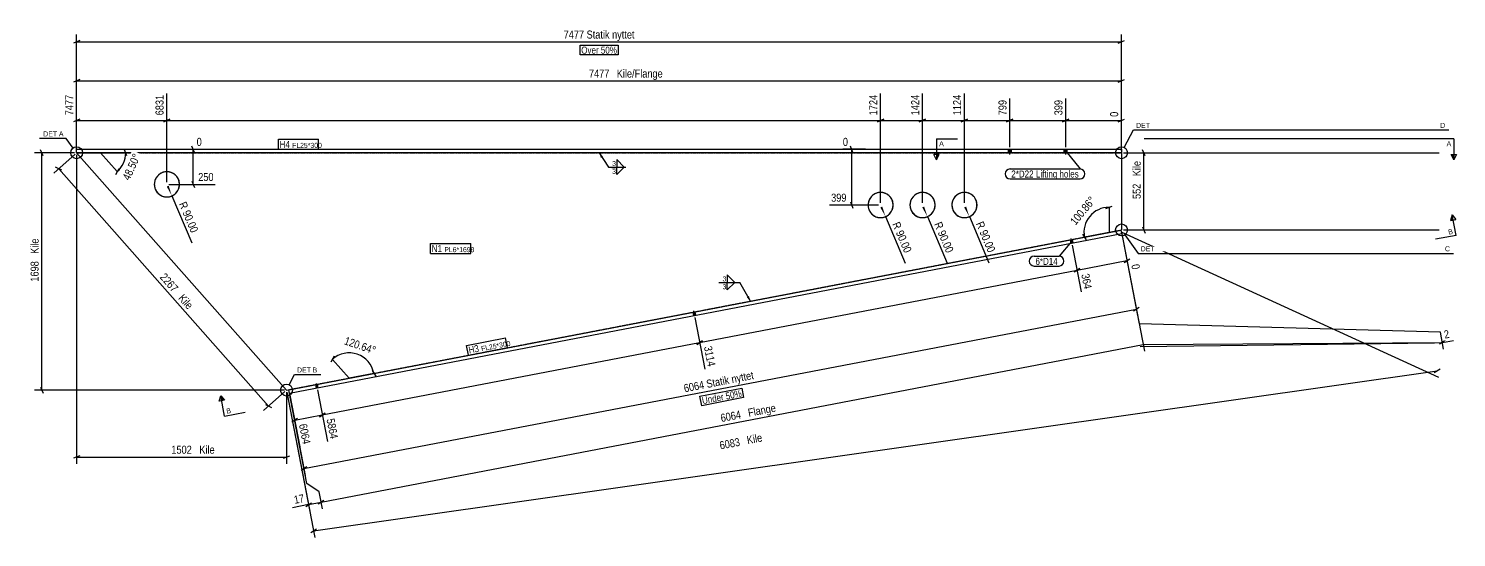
# Model space of a CAD drawing. Header units: millimetres. Extents: x 8 to 64224, y 8 to 3701.
# Drawn here: x 54006 to 64224, y 60 to 3701 of the extents above; entities that cross this region are included whole.
import ezdxf

# ---------------------------------------------------------------- set-up
doc = ezdxf.new("R2010")
doc.units = ezdxf.units.MM
doc.linetypes.add('DXK_LINE_DOT2', pattern=[3.9198, 1.9599, -1.9599])
for name, color, linetype in [('MÅLSÆTNING', 7, 'Continuous'), ('STÅL', 7, 'Continuous'), ('TEKST', 7, 'Continuous')]:
    doc.layers.add(name, color=color, linetype=linetype)
doc.styles.add('Arial', font='ARIAL.TTF', dxfattribs={"height": 0.2})
doc.styles.add('Arial Narrow', font='ARIALN.TTF', dxfattribs={"height": 0.2})

msp = doc.modelspace()

# ---------------------------------------------------------------- hatches: boundary and pattern name
at = {"layer": 'MÅLSÆTNING', "linetype": 'Continuous'}
for points in [[(55009, 2576), (55031, 2504), (54995, 2570)], [(60115, 2427), (60138, 2355), (60101, 2421)], [(60415, 2427), (60438, 2355), (60401, 2421)], [(60715, 2427), (60738, 2355), (60701, 2421)]]:
    msp.add_hatch(color=7, dxfattribs=at).paths.add_polyline_path(points)
at = {"layer": 'STÅL', "linetype": 'Continuous'}
for points in [[(61039, 2837), (61017, 2837), (61017, 2812), (61039, 2812)], [(61439, 2837), (61417, 2837), (61417, 2812), (61439, 2812)], [(61465, 2165), (61479, 2167), (61474, 2192), (61460, 2189)], [(61465, 2165), (61479, 2167), (61474, 2192), (61460, 2189)], [(58764, 1647), (58778, 1649), (58773, 1674), (58759, 1671)], [(58764, 1647), (58778, 1649), (58773, 1674), (58759, 1671)], [(56063, 1129), (56077, 1131), (56072, 1156), (56059, 1153)], [(56063, 1129), (56077, 1131), (56072, 1156), (56059, 1153)]]:
    msp.add_hatch(color=96, dxfattribs=at).paths.add_polyline_path(points)
at = {"layer": 'TEKST', "linetype": 'Continuous'}
for color, points in [(3, [(58102, 2775), (58089, 2812), (58117, 2785)]), (30, [(60504, 2799), (60522, 2799), (60504, 2762)]), (30, [(64186, 2799), (64205, 2799), (64205, 2762)]), (30, [(64200, 2331), (64182, 2328), (64193, 2368)]), (3, [(59161, 1788), (59171, 1750), (59145, 1778)])]:
    msp.add_hatch(color=color, dxfattribs=at).paths.add_polyline_path(points)

# ---------------------------------------------------------------- linework, layer by layer
at = {"layer": 'MÅLSÆTNING', "color": 7, "linetype": 'Continuous'}
for p, q in [((54373, 3614), (54328, 3596)), ((54350, 3605), (61827, 3605)), ((61804, 3596), (61849, 3614)), ((54350, 2827), (54350, 3380)), ((61827, 2827), (61827, 3380)), ((54373, 3336), (54328, 3318)), ((54350, 3327), (61827, 3327)), ((61804, 3318), (61849, 3336)), ((54350, 2827), (54350, 3237)), ((54996, 2601), (54996, 3237)), ((54996, 2601), (54996, 3237)), ((60103, 2453), (60103, 3237)), ((60103, 2453), (60103, 3237)), ((60403, 2453), (60403, 3237)), ((60403, 2453), (60403, 3237)), ((60703, 2453), (60703, 3237)), ((60703, 2453), (60703, 3237)), ((61028, 2852), (61028, 3200)), ((61428, 2852), (61428, 3200)), ((61428, 2852), (61428, 3200)), ((61827, 2827), (61827, 3105)), ((54373, 3052), (54328, 3034)), ((54350, 3043), (54996, 3043)), ((55018, 3052), (54973, 3034)), ((54973, 3034), (55018, 3052)), ((54996, 3043), (60103, 3043)), ((60125, 3052), (60080, 3034)), ((60080, 3034), (60125, 3052)), ((60103, 3043), (60403, 3043)), ((60425, 3052), (60380, 3034)), ((60380, 3034), (60425, 3052)), ((60403, 3043), (60703, 3043)), ((60725, 3052), (60680, 3034)), ((60680, 3034), (60725, 3052)), ((60703, 3043), (61028, 3043)), ((61005, 3034), (61050, 3052)), ((61450, 3052), (61405, 3034)), ((61405, 3034), (61450, 3052)), ((61428, 3043), (61827, 3043)), ((61804, 3034), (61849, 3052)), ((54335, 2812), (54048, 2812)), ((54110, 2789), (54092, 2834)), ((54101, 1114), (54101, 2812)), ((54339, 2802), (54186, 2666)), ((54350, 2797), (54350, 587)), ((54365, 2812), (54701, 2812)), ((54701, 2812), (54521, 2812)), ((54640, 2677), (54521, 2812)), ((54710, 2789), (54692, 2834)), ((55092, 2837), (55246, 2837)), ((55193, 2814), (55175, 2859)), ((55184, 2586), (55184, 2837)), ((59995, 2837), (59833, 2837)), ((59905, 2814), (59887, 2859)), ((59896, 2438), (59896, 2837)), ((61842, 2812), (64100, 2812)), ((61996, 2789), (61978, 2834)), ((61987, 2260), (61987, 2812)), ((54243, 2687), (54200, 2708)), ((54651, 2698), (54629, 2655)), ((55011, 2586), (55341, 2586)), ((55175, 2609), (55193, 2564)), ((55031, 2504), (55174, 2167)), ((59887, 2460), (59905, 2415)), ((60088, 2438), (59738, 2438)), ((60138, 2355), (60279, 2023)), ((60438, 2355), (60579, 2023)), ((60738, 2355), (60878, 2025)), ((61715, 2413), (61760, 2431)), ((61738, 2422), (61738, 2242)), ((61812, 2257), (61561, 2209)), ((61842, 2260), (64100, 2260)), ((61978, 2282), (61996, 2237)), ((61474, 2151), (61538, 1818)), ((61474, 2151), (61538, 1818)), ((61548, 2229), (61574, 2188)), ((61561, 2209), (61738, 2242)), ((61827, 2244), (61882, 1958)), ((61846, 2027), (61887, 2054)), ((58808, 1454), (61509, 1972)), ((61529, 1985), (61488, 1959)), ((61488, 1959), (61529, 1985)), ((61509, 1972), (61866, 2041)), ((61912, 1681), (61953, 1707)), ((58774, 1633), (58845, 1264)), ((58774, 1633), (58845, 1264)), ((64109, 1528), (61956, 1588)), ((58828, 1467), (58788, 1441)), ((58788, 1441), (58828, 1467)), ((61961, 1427), (64067, 1453)), ((61961, 1427), (64067, 1453)), ((61982, 1440), (64123, 1455)), ((64144, 1468), (64103, 1442)), ((64132, 1407), (64109, 1528)), ((56192, 1356), (56170, 1313)), ((56181, 1334), (56300, 1200)), ((55867, 1117), (56477, 1234)), ((56477, 1234), (56300, 1200)), ((56464, 1254), (56490, 1213)), ((64065, 1240), (64106, 1266)), ((54092, 1136), (54110, 1091)), ((55837, 1114), (54048, 1114)), ((55841, 1104), (55688, 968)), ((55852, 1099), (55852, 587)), ((55876, 1078), (55947, 708)), ((56073, 1115), (56144, 746)), ((55702, 1011), (55745, 989)), ((55911, 898), (56107, 936)), ((56087, 923), (56128, 949)), ((55931, 911), (55890, 885)), ((54373, 644), (54328, 626)), ((54350, 635), (55852, 635)), ((55830, 626), (55875, 644)), ((55998, 565), (55957, 539)), ((56086, 386), (55998, 445)), ((56086, 386), (55998, 445)), ((55989, 282), (56030, 308)), ((56010, 295), (56100, 312)), ((56120, 325), (56079, 299)), ((56120, 325), (56079, 299)), ((56109, 265), (56086, 386)), ((56109, 265), (56086, 386)), ((56066, 120), (56025, 94))]:
    msp.add_line(p, q, dxfattribs=at)
for centre, radius, start, end in [((54521, 2812), 180, 311.5, 0), ((54996, 2586), 90, 203, 23), ((60103, 2438), 90, 203, 23), ((61738, 2242), 180, 90, 190.8568), ((56300, 1200), 180, 10.8568, 131.5)]:
    msp.add_arc(centre, radius, start, end, dxfattribs=at)
at = {"layer": 'STÅL', "color": 2, "linetype": 'Continuous'}
for p, q in [((54350, 2837), (61827, 2837)), ((54350, 2812), (54350, 2837)), ((61827, 2812), (54350, 2812)), ((54350, 2812), (55852, 1114)), ((61827, 2837), (61827, 2812)), ((61827, 2812), (61827, 2260)), ((55869, 1117), (61824, 2259)), ((61824, 2259), (61827, 2260)), ((61829, 2235), (61824, 2259)), ((55874, 1092), (61829, 2235)), ((55852, 1114), (55869, 1117)), ((55874, 1092), (55869, 1117))]:
    msp.add_line(p, q, dxfattribs=at)
at = {"layer": 'STÅL', "color": 7, "linetype": 'DXK_LINE_DOT2'}
for p, q in [((54350, 2812), (61827, 2812)), ((55869, 1117), (61824, 2259))]:
    msp.add_line(p, q, dxfattribs=at)
at = {"layer": 'STÅL', "color": 96, "linetype": 'Continuous'}
for p, q in [((61017, 2812), (61017, 2837)), ((61028, 2799), (61028, 2837)), ((61039, 2812), (61039, 2837)), ((61417, 2812), (61417, 2837)), ((61428, 2799), (61428, 2837)), ((61439, 2812), (61439, 2837)), ((61460, 2189), (61465, 2165)), ((61460, 2189), (61465, 2165)), ((61465, 2198), (61472, 2166)), ((61465, 2198), (61472, 2166)), ((61474, 2192), (61479, 2167)), ((61474, 2192), (61479, 2167)), ((58759, 1671), (58764, 1647)), ((58759, 1671), (58764, 1647)), ((58765, 1680), (58771, 1648)), ((58765, 1680), (58771, 1648)), ((58773, 1674), (58778, 1649)), ((58773, 1674), (58778, 1649)), ((56059, 1153), (56063, 1129)), ((56059, 1153), (56063, 1129)), ((56064, 1162), (56070, 1130)), ((56064, 1162), (56070, 1130)), ((56072, 1156), (56077, 1131)), ((56072, 1156), (56077, 1131))]:
    msp.add_line(p, q, dxfattribs=at)
at = {"layer": 'STÅL', "color": 2, "linetype": 'Continuous'}
for centre, start, end in [((54996, 2586), 353, 173), ((54996, 2586), 173, 353), ((60103, 2438), 353, 173), ((60403, 2438), 353, 173), ((60703, 2438), 353, 173), ((60103, 2438), 173, 353), ((60403, 2438), 173, 353), ((60703, 2438), 173, 353)]:
    msp.add_arc(centre, 90, start, end, dxfattribs=at)
at = {"layer": 'STÅL', "color": 7, "linetype": 'DXK_LINE_DOT2'}
for centre, start, end in [((54996, 2586), 23, 203), ((54996, 2586), 203, 23), ((60103, 2438), 23, 203), ((60103, 2438), 203, 23), ((60403, 2438), 23, 203), ((60403, 2438), 203, 23), ((60703, 2438), 23, 203), ((60703, 2438), 203, 23)]:
    msp.add_arc(centre, 90, start, end, dxfattribs=at)
at = {"layer": 'TEKST', "color": 3, "linetype": 'Continuous'}
for p, q in [((61912, 2975), (64170, 2975)), ((54275, 2914), (54085, 2914)), ((61945, 2092), (64203, 2092)), ((59171, 1750), (59096, 1884)), ((55908, 1225), (56097, 1225))]:
    msp.add_line(p, q, dxfattribs=at)
at = {"layer": 'TEKST', "color": 30, "linetype": 'Continuous'}
for p, q in [((60504, 2762), (60485, 2799)), ((60522, 2799), (60485, 2799)), ((60504, 2762), (60522, 2799)), ((64186, 2799), (64224, 2799)), ((64205, 2762), (64186, 2799)), ((64224, 2799), (64205, 2762)), ((64193, 2368), (64182, 2328)), ((64193, 2368), (64219, 2335)), ((64182, 2328), (64219, 2335)), ((55381, 1074), (55407, 1041))]:
    msp.add_line(p, q, dxfattribs=at)
at = {"layer": 'TEKST', "color": 3, "linetype": 'Continuous'}
for centre in [(54350, 2812), (61827, 2260), (55852, 1114)]:
    msp.add_circle(centre, 42.4, dxfattribs=at)

# ---------------------------------------------------------------- wipeouts: each hides what was drawn before it
at = {"color": 0, "linetype": 'Continuous'}
for points in [[(64186, 2859), (64186, 2897), (64153, 2897), (64153, 2859)], [(64200, 2232), (64193, 2269), (64161, 2263), (64168, 2226)]]:
    msp.add_wipeout(points, dxfattribs=at).dxf.layer = 'TEKST'
at = {"color": 0}
for points in [[(58208, 2714), (58208, 2758), (58179, 2758), (58179, 2714)], [(61198, 2635), (61198, 2687), (61038, 2687), (61038, 2635)]]:
    msp.add_wipeout(points, dxfattribs=at).dxf.layer = 'TEKST'

# ---------------------------------------------------------------- next in the draw order: linework, layer by layer
at = {"layer": 'TEKST', "color": 7, "linetype": 'Continuous'}
for p, q in [((64205, 2912), (61989, 2912)), ((64205, 2912), (64205, 2762)), ((64222, 2221), (64193, 2368))]:
    msp.add_line(p, q, dxfattribs=at)
at = {"layer": 'TEKST', "color": 3, "linetype": 'Continuous'}
for p, q in [((58269, 2710), (58216, 2763)), ((58216, 2763), (58216, 2710)), ((58216, 2710), (58269, 2710))]:
    msp.add_line(p, q, dxfattribs=at)

# ---------------------------------------------------------------- next in the draw order: texts
at = {"layer": 'TEKST', "color": 3, "linetype": 'Continuous', "style": 'Arial'}
msp.add_text('A', height=35.8, dxfattribs=at).set_placement((64153, 2859))
msp.add_text('B', height=35.8, rotation=10.8576, dxfattribs=at).set_placement((64168, 2226))

# ---------------------------------------------------------------- next in the draw order: wipeouts: each hides what was drawn before it
at = {"color": 0}
for points, layer in [([(58355, 3617), (58355, 3701), (57823, 3701), (57823, 3617)], 'MÅLSÆTNING'), ([(58174, 3338), (58174, 3422), (58004, 3422), (58004, 3338)], 'MÅLSÆTNING'), ([(54824, 2796), (54748, 2830), (54657, 2629), (54734, 2595)], 'MÅLSÆTNING'), ([(61976, 2602), (61892, 2602), (61892, 2469), (61976, 2469)], 'MÅLSÆTNING'), ([(55164, 2219), (55241, 2252), (55142, 2486), (55065, 2453)], 'MÅLSÆTNING'), ([(61663, 2471), (61598, 2525), (61434, 2327), (61499, 2273)], 'MÅLSÆTNING'), ([(60269, 2075), (60346, 2108), (60247, 2342), (60169, 2309)], 'MÅLSÆTNING'), ([(54090, 2048), (54006, 2048), (54006, 1878), (54090, 1878)], 'MÅLSÆTNING'), ([(55187, 647), (55187, 731), (55016, 731), (55016, 647)], 'MÅLSÆTNING'), ([(55877, 2847), (55877, 2900), (55803, 2900), (55803, 2847)], 'TEKST'), ([(61198, 2635), (61198, 2687), (61038, 2687), (61038, 2635)], 'TEKST'), ([(56965, 2101), (56965, 2154), (56891, 2154), (56891, 2101)], 'TEKST'), ([(61371, 2010), (61371, 2063), (61211, 2063), (61211, 2010)], 'TEKST'), ([(58998, 1889), (58998, 1932), (58969, 1932), (58969, 1889)], 'TEKST')]:
    msp.add_wipeout(points, dxfattribs=at).dxf.layer = layer
at = {"color": 0, "linetype": 'Continuous'}
for points, layer in [([(54338, 3238), (54254, 3238), (54254, 3068), (54338, 3068)], 'MÅLSÆTNING'), ([(54984, 3238), (54900, 3238), (54900, 3068), (54984, 3068)], 'MÅLSÆTNING'), ([(60091, 3238), (60007, 3238), (60007, 3068), (60091, 3068)], 'MÅLSÆTNING'), ([(60391, 3238), (60307, 3238), (60307, 3068), (60391, 3068)], 'MÅLSÆTNING'), ([(60691, 3238), (60607, 3238), (60607, 3068), (60691, 3068)], 'MÅLSÆTNING'), ([(61016, 3202), (60932, 3202), (60932, 3068), (61016, 3068)], 'MÅLSÆTNING'), ([(61815, 3117), (61731, 3117), (61731, 3057), (61815, 3057)], 'MÅLSÆTNING'), ([(55258, 2849), (55258, 2933), (55197, 2933), (55197, 2849)], 'MÅLSÆTNING'), ([(59882, 2849), (59882, 2933), (59821, 2933), (59821, 2849)], 'MÅLSÆTNING'), ([(59871, 2450), (59871, 2534), (59737, 2534), (59737, 2450)], 'MÅLSÆTNING'), ([(61550, 1819), (61633, 1835), (61608, 1966), (61525, 1950)], 'MÅLSÆTNING'), ([(61894, 1959), (61977, 1975), (61965, 2035), (61883, 2019)], 'MÅLSÆTNING'), ([(56156, 747), (56238, 763), (56206, 930), (56124, 914)], 'MÅLSÆTNING'), ([(55959, 709), (56042, 725), (56010, 892), (55927, 877)], 'MÅLSÆTNING'), ([(54211, 2929), (54211, 2967), (54111, 2967), (54111, 2929)], 'TEKST'), ([(64096, 2990), (64096, 3027), (61931, 3027), (61931, 2990)], 'TEKST'), ([(60556, 2859), (60556, 2897), (60522, 2897), (60522, 2859)], 'TEKST')]:
    msp.add_wipeout(points, dxfattribs=at).dxf.layer = layer

# ---------------------------------------------------------------- next in the draw order: linework, layer by layer
at = {"layer": 'MÅLSÆTNING', "color": 7, "linetype": 'Continuous'}
for p, q in [((54350, 2852), (54350, 3659)), ((61827, 2852), (61827, 3659)), ((61028, 2852), (61028, 3200)), ((61050, 3052), (61005, 3034)), ((61028, 3043), (61428, 3043)), ((54222, 2698), (55724, 1000)), ((61827, 2244), (61991, 1393)), ((61827, 2244), (61991, 1393)), ((61830, 2245), (64094, 1206)), ((61956, 1588), (61830, 2245)), ((61832, 2220), (61942, 1647)), ((56100, 312), (61982, 1440)), ((56107, 936), (58808, 1454)), ((55855, 1099), (56055, 60)), ((55855, 1099), (56019, 248)), ((55998, 445), (55872, 1102)), ((55998, 445), (55872, 1102)), ((55876, 1078), (55986, 504)), ((56073, 1115), (56144, 746)), ((56128, 949), (56087, 923))]:
    msp.add_line(p, q, dxfattribs=at)
msp.add_arc((60403, 2438), 90, 203, 23, dxfattribs=at)
at = {"layer": 'TEKST', "color": 3, "linetype": 'Continuous'}
for p, q in [((61846, 2849), (61912, 2975)), ((59059, 1884), (59005, 1938)), ((59005, 1938), (59005, 1884)), ((59005, 1884), (59059, 1884))]:
    msp.add_line(p, q, dxfattribs=at)
at = {"layer": 'TEKST', "color": 7, "linetype": 'Continuous'}
for q in [(60654, 2912), (60504, 2762)]:
    msp.add_line((60504, 2912), q, dxfattribs=at)
msp.add_arc((61029, 2661), 35.2, 90, 270, dxfattribs=at)

# ---------------------------------------------------------------- next in the draw order: texts
at = {"layer": 'MÅLSÆTNING', "color": 3, "style": 'Arial Narrow'}
for s, p in [('7477', (58016, 3350)), ('1502', (55028, 659))]:
    msp.add_text(s, height=57.3, dxfattribs=at).set_placement(p)
at = {"layer": 'MÅLSÆTNING', "color": 3, "linetype": 'Continuous', "style": 'Arial Narrow'}
for s, rotation, p in [('7477', 90.0002, (54326, 3080)), ('6831', 90.0002, (54972, 3080)), ('1724', 90.0002, (60079, 3080)), ('1424', 90.0002, (60379, 3080)), ('1124', 90.0002, (60679, 3080)), ('799', 90.0002, (61004, 3080)), ('0', 90.0002, (61803, 3069)), ('364', -79.1427, (61539, 1941)), ('0', -79.1427, (61897, 2009)), ('6064', -79.1427, (55941, 867)), ('5864', -79.1427, (56138, 905))]:
    msp.add_text(s, height=57.3, rotation=rotation, dxfattribs=at).set_placement(p)
for s, p in [('0', (55209, 2861)), ('0', (59833, 2861)), ('399', (59749, 2462))]:
    msp.add_text(s, height=57.3, dxfattribs=at).set_placement(p)
at = {"layer": 'MÅLSÆTNING', "color": 3, "style": 'Arial Narrow'}
for s, rotation, p in [('48.50°', 65.7526, (54728, 2610)), ('552', 90.0002, (61964, 2481)), ('R 90.00', -67.0017, (55080, 2446)), ('100.86°', 50.426, (61498, 2290)), ('R 90.00', -67.0017, (60185, 2302)), ('1698', 90.0002, (54078, 1890))]:
    msp.add_text(s, height=57.3, rotation=rotation, dxfattribs=at).set_placement(p)
at = {"layer": 'TEKST', "color": 96, "linetype": 'Continuous', "style": 'Arial'}
msp.add_text('DET', height=35.8, dxfattribs=at).set_placement((61931, 2990))
at = {"layer": 'TEKST', "color": 3, "linetype": 'Continuous', "style": 'Arial'}
msp.add_text('A', height=35.8, dxfattribs=at).set_placement((60522, 2859))

# ---------------------------------------------------------------- next in the draw order: wipeouts: each hides what was drawn before it
at = {"color": 0, "linetype": 'Continuous'}
for points, layer in [([(58217, 3521), (58217, 3573), (57961, 3573), (57961, 3521)], 'MÅLSÆTNING'), ([(54256, 2929), (54256, 2967), (54223, 2967), (54223, 2929)], 'TEKST'), ([(64143, 2990), (64143, 3027), (64107, 3027), (64107, 2990)], 'TEKST'), ([(58208, 2658), (58208, 2702), (58179, 2702), (58179, 2658)], 'TEKST')]:
    msp.add_wipeout(points, dxfattribs=at).dxf.layer = layer
at = {"color": 0}
for points, layer in [([(58544, 3350), (58544, 3410), (58215, 3410), (58215, 3350)], 'MÅLSÆTNING'), ([(61964, 2753), (61904, 2753), (61904, 2644), (61964, 2644)], 'MÅLSÆTNING'), ([(54078, 2199), (54018, 2199), (54018, 2089), (54078, 2089)], 'MÅLSÆTNING'), ([(55337, 659), (55337, 719), (55228, 719), (55228, 659)], 'MÅLSÆTNING'), ([(55877, 2847), (55877, 2900), (55803, 2900), (55803, 2847)], 'TEKST'), ([(61521, 2635), (61521, 2687), (61214, 2687), (61214, 2635)], 'TEKST'), ([(56965, 2101), (56965, 2154), (56891, 2154), (56891, 2101)], 'TEKST'), ([(61371, 2010), (61371, 2063), (61211, 2063), (61211, 2010)], 'TEKST')]:
    msp.add_wipeout(points, dxfattribs=at).dxf.layer = layer

# ---------------------------------------------------------------- next in the draw order: linework, layer by layer
at = {"layer": 'TEKST', "color": 3, "linetype": 'Continuous'}
for p, q in [((54325, 2846), (54275, 2914)), ((58089, 2812), (58156, 2710)), ((58156, 2710), (58280, 2710)), ((58216, 2710), (58269, 2710)), ((58269, 2710), (58216, 2656)), ((58216, 2656), (58216, 2710))]:
    msp.add_line(p, q, dxfattribs=at)
at = {"layer": 'TEKST', "color": 7, "linetype": 'Continuous'}
for p, q in [((55794, 2838), (55794, 2909)), ((56882, 2092), (56882, 2163)), ((61469, 2178), (61380, 2072)), ((61202, 2072), (61380, 2072)), ((61202, 2001), (61380, 2001))]:
    msp.add_line(p, q, dxfattribs=at)
for centre, start, end in [((61202, 2037), 90, 270), ((61380, 2037), 270, 90)]:
    msp.add_arc(centre, 35.2, start, end, dxfattribs=at)

# ---------------------------------------------------------------- next in the draw order: texts
at = {"layer": 'TEKST', "color": 96, "linetype": 'Continuous', "style": 'Arial'}
for s, p in [('DET', (54111, 2929)), ('A', (54223, 2929)), ('D', (64107, 2990))]:
    msp.add_text(s, height=35.8, dxfattribs=at).set_placement(p)
at = {"layer": 'TEKST', "color": 3, "style": 'Arial Narrow'}
for s, height, p in [('3', 35.8, (58182, 2717)), ('6*D14', 50.1, (61211, 2010))]:
    msp.add_text(s, height=height, dxfattribs=at).set_placement(p)
at = {"layer": 'TEKST', "color": 3, "linetype": 'Continuous', "style": 'Arial Narrow'}
msp.add_text('3', height=35.8, dxfattribs=at).set_placement((58182, 2661))

# ---------------------------------------------------------------- next in the draw order: wipeouts: each hides what was drawn before it
at = {"color": 0, "linetype": 'Continuous'}
for points, layer in [([(58217, 3521), (58217, 3573), (57961, 3573), (57961, 3521)], 'MÅLSÆTNING'), ([(61416, 3202), (61332, 3202), (61332, 3068), (61416, 3068)], 'MÅLSÆTNING'), ([(55342, 2598), (55342, 2682), (55208, 2682), (55208, 2598)], 'MÅLSÆTNING'), ([(58857, 1265), (58939, 1281), (58907, 1448), (58824, 1432)], 'MÅLSÆTNING'), ([(64129, 2107), (64129, 2144), (61964, 2144), (61964, 2107)], 'TEKST'), ([(58998, 1833), (58998, 1876), (58969, 1876), (58969, 1833)], 'TEKST'), ([(55458, 951), (55451, 988), (55418, 982), (55425, 945)], 'TEKST')]:
    msp.add_wipeout(points, dxfattribs=at).dxf.layer = layer
at = {"color": 0}
for points, layer in [([(58544, 3350), (58544, 3410), (58215, 3410), (58215, 3350)], 'MÅLSÆTNING'), ([(61964, 2753), (61904, 2753), (61904, 2644), (61964, 2644)], 'MÅLSÆTNING'), ([(60569, 2075), (60646, 2107), (60547, 2341), (60469, 2309)], 'MÅLSÆTNING'), ([(54078, 2199), (54018, 2199), (54018, 2089), (54078, 2089)], 'MÅLSÆTNING'), ([(55037, 1792), (55100, 1848), (54988, 1976), (54925, 1920)], 'MÅLSÆTNING'), ([(64191, 1479), (64175, 1562), (64115, 1550), (64131, 1468)], 'MÅLSÆTNING'), ([(56488, 1353), (56516, 1432), (56272, 1515), (56245, 1436)], 'MÅLSÆTNING'), ([(59122, 903), (59106, 986), (58939, 954), (58955, 871)], 'MÅLSÆTNING'), ([(55337, 659), (55337, 719), (55228, 719), (55228, 659)], 'MÅLSÆTNING'), ([(56071, 2847), (56071, 2885), (55892, 2885), (55892, 2847)], 'TEKST'), ([(61521, 2635), (61521, 2687), (61214, 2687), (61214, 2635)], 'TEKST'), ([(57161, 2101), (57161, 2139), (56981, 2139), (56981, 2101)], 'TEKST')]:
    msp.add_wipeout(points, dxfattribs=at).dxf.layer = layer

# ---------------------------------------------------------------- next in the draw order: hatches: boundary and pattern name
at = {"layer": 'TEKST', "linetype": 'Continuous'}
msp.add_hatch(color=30, dxfattribs=at).paths.add_polyline_path([(55407, 1041), (55388, 1037), (55381, 1074)])

# ---------------------------------------------------------------- next in the draw order: linework, layer by layer
at = {"layer": 'MÅLSÆTNING', "color": 7, "linetype": 'Continuous'}
msp.add_line((64123, 1455), (64203, 1470), dxfattribs=at)
msp.add_line((64123, 1455), (64203, 1470), dxfattribs=at)
msp.add_lwpolyline([(57952, 3512), (57952, 3582), (58226, 3582), (58226, 3512), (57952, 3512)], close=True, dxfattribs=at)
msp.add_arc((60703, 2438), 90, 203, 23, dxfattribs=at)
at = {"layer": 'TEKST', "color": 7, "linetype": 'Continuous'}
for p, q in [((61428, 2824), (61530, 2696)), ((61029, 2696), (61530, 2696)), ((61029, 2626), (61530, 2626)), ((55409, 927), (55381, 1074)), ((55409, 927), (55557, 955))]:
    msp.add_line(p, q, dxfattribs=at)
at = {"layer": 'TEKST', "color": 3, "linetype": 'Continuous'}
for p, q in [((61851, 2225), (61945, 2092)), ((58945, 1884), (59096, 1884)), ((59005, 1884), (59059, 1884)), ((59059, 1884), (59005, 1831)), ((59005, 1831), (59005, 1884))]:
    msp.add_line(p, q, dxfattribs=at)
at = {"layer": 'TEKST', "color": 30, "linetype": 'Continuous'}
for p, q in [((55370, 1034), (55381, 1074)), ((55407, 1041), (55370, 1034))]:
    msp.add_line(p, q, dxfattribs=at)
at = {"layer": 'TEKST', "color": 3, "linetype": 'Continuous'}
msp.add_circle((61827, 2812), 42.4, dxfattribs=at)
at = {"layer": 'TEKST', "color": 7, "linetype": 'Continuous'}
msp.add_arc((61530, 2661), 35.2, 270, 90, dxfattribs=at)

# ---------------------------------------------------------------- next in the draw order: texts
at = {"layer": 'MÅLSÆTNING', "color": 3, "style": 'Arial Narrow'}
for s, height, p in [('7477 Statik nyttet', 57.27, (57835, 3629)), ('Kile/', 57.3, (58215, 3350)), ('Flange', 57.3, (58343, 3350)), ('Kile', 57.3, (55228, 659))]:
    msp.add_text(s, height=height, dxfattribs=at).set_placement(p)
at = {"layer": 'MÅLSÆTNING', "color": 7, "linetype": 'Continuous', "style": 'Arial Narrow'}
msp.add_text('Over 50%', height=50.1, dxfattribs=at).set_placement((57961, 3521))
at = {"layer": 'MÅLSÆTNING', "color": 3, "linetype": 'Continuous', "style": 'Arial Narrow'}
for s, rotation, p in [('399', 90.0002, (61404, 3080)), ('3114', -79.1427, (58839, 1423))]:
    msp.add_text(s, height=57.3, rotation=rotation, dxfattribs=at).set_placement(p)
msp.add_text('250', height=57.3, dxfattribs=at).set_placement((55220, 2610))
at = {"layer": 'MÅLSÆTNING', "color": 3, "style": 'Arial Narrow'}
for s, rotation, p in [('Kile', 90.0002, (61964, 2644)), ('R 90.00', -67.0017, (60485, 2302)), ('Kile', 90.0002, (54078, 2089)), ('2', 10.8576, (64141, 1482)), ('120.64°', -18.8217, (56260, 1443))]:
    msp.add_text(s, height=57.3, rotation=rotation, dxfattribs=at).set_placement(p)
at = {"layer": 'TEKST', "color": 3, "style": 'Arial Narrow'}
for s, height, p in [('2*D22', 50.1, (61038, 2635)), ('Lifting holes', 50.11, (61214, 2635)), ('3', 35.8, (58972, 1892))]:
    msp.add_text(s, height=height, dxfattribs=at).set_placement(p)
at = {"layer": 'TEKST', "color": 96, "linetype": 'Continuous', "style": 'Arial'}
msp.add_text('DET', height=35.8, dxfattribs=at).set_placement((61964, 2107))
at = {"layer": 'TEKST', "color": 3, "linetype": 'Continuous', "style": 'Arial Narrow'}
msp.add_text('3', height=35.8, dxfattribs=at).set_placement((58972, 1836))
at = {"layer": 'TEKST', "color": 3, "linetype": 'Continuous', "style": 'Arial'}
msp.add_text('B', height=35.8, rotation=10.8576, dxfattribs=at).set_placement((55425, 945))

# ---------------------------------------------------------------- next in the draw order: wipeouts: each hides what was drawn before it
at = {"color": 0}
for points, layer in [([(55146, 1687), (55191, 1727), (55119, 1809), (55074, 1769)], 'MÅLSÆTNING'), ([(59358, 961), (59346, 1019), (59149, 982), (59160, 923)], 'MÅLSÆTNING'), ([(56071, 2847), (56071, 2885), (55892, 2885), (55892, 2847)], 'TEKST'), ([(57161, 2101), (57161, 2139), (56981, 2139), (56981, 2101)], 'TEKST')]:
    msp.add_wipeout(points, dxfattribs=at).dxf.layer = layer
at = {"color": 0, "linetype": 'Continuous'}
msp.add_wipeout([(64177, 2107), (64177, 2144), (64141, 2144), (64141, 2107)], dxfattribs=at).dxf.layer = 'TEKST'

# ---------------------------------------------------------------- next in the draw order: linework, layer by layer
at = {"layer": 'TEKST', "color": 7, "linetype": 'Continuous'}
for p, q in [((55794, 2909), (56080, 2909)), ((56080, 2838), (56080, 2909)), ((55794, 2838), (56080, 2838)), ((56882, 2163), (57170, 2163)), ((57170, 2092), (57170, 2163)), ((64222, 2221), (64074, 2193)), ((56882, 2092), (57170, 2092))]:
    msp.add_line(p, q, dxfattribs=at)

# ---------------------------------------------------------------- next in the draw order: texts
at = {"layer": 'TEKST', "color": 3, "style": 'Arial Narrow'}
for s, height, p in [('H4', 50.1, (55803, 2847)), ('FL25*300', 35.8, (55892, 2847)), ('N1', 50.1, (56891, 2101)), ('PL6*1698', 35.8, (56981, 2101))]:
    msp.add_text(s, height=height, dxfattribs=at).set_placement(p)
at = {"layer": 'TEKST', "color": 96, "linetype": 'Continuous', "style": 'Arial'}
msp.add_text('C', height=35.8, dxfattribs=at).set_placement((64141, 2107))

# ---------------------------------------------------------------- next in the draw order: wipeouts: each hides what was drawn before it
at = {"color": 0}
for points in [[(60868, 2077), (60945, 2110), (60846, 2344), (60768, 2311)], [(55146, 1687), (55191, 1727), (55119, 1809), (55074, 1769)], [(59358, 961), (59346, 1019), (59149, 982), (59160, 923)]]:
    msp.add_wipeout(points, dxfattribs=at).dxf.layer = 'MÅLSÆTNING'

# ---------------------------------------------------------------- next in the draw order: linework, layer by layer
at = {"layer": 'MÅLSÆTNING', "color": 7, "linetype": 'Continuous'}
msp.add_line((56046, 107), (64085, 1253), dxfattribs=at)

# ---------------------------------------------------------------- next in the draw order: texts
at = {"layer": 'MÅLSÆTNING', "color": 3, "style": 'Arial Narrow'}
for s, rotation, p in [('R 90.00', -67.0017, (60784, 2305)), ('2267', -48.5009, (54942, 1919)), ('Kile', -48.5009, (55074, 1769)), ('6064', 10.8576, (58964, 885)), ('Flange', 10.8576, (59160, 923))]:
    msp.add_text(s, height=57.3, rotation=rotation, dxfattribs=at).set_placement(p)

# ---------------------------------------------------------------- next in the draw order: wipeouts: each hides what was drawn before it
at = {"color": 0}
for points in [[(59114, 707), (59098, 790), (58931, 758), (58947, 675)], [(55997, 304), (55981, 386), (55886, 368), (55902, 285)]]:
    msp.add_wipeout(points, dxfattribs=at).dxf.layer = 'MÅLSÆTNING'

# ---------------------------------------------------------------- next in the draw order: linework, layer by layer
at = {"layer": 'MÅLSÆTNING', "color": 7, "linetype": 'Continuous'}
msp.add_line((56010, 295), (55894, 272), dxfattribs=at)
msp.add_line((56010, 295), (55894, 272), dxfattribs=at)

# ---------------------------------------------------------------- next in the draw order: texts
at = {"layer": 'MÅLSÆTNING', "color": 3, "style": 'Arial Narrow'}
msp.add_text('17', height=57.3, rotation=10.8576, dxfattribs=at).set_placement((55911, 300))

# ---------------------------------------------------------------- next in the draw order: wipeouts: each hides what was drawn before it
at = {"color": 0}
msp.add_wipeout([(59260, 747), (59249, 806), (59141, 786), (59152, 727)], dxfattribs=at).dxf.layer = 'MÅLSÆTNING'

# ---------------------------------------------------------------- next in the draw order: wipeouts: each hides what was drawn before it
msp.add_wipeout([(59260, 747), (59249, 806), (59141, 786), (59152, 727)], dxfattribs=at).dxf.layer = 'MÅLSÆTNING'

# ---------------------------------------------------------------- next in the draw order: linework, layer by layer
at = {"layer": 'MÅLSÆTNING', "color": 7, "linetype": 'Continuous'}
msp.add_line((55977, 552), (61933, 1694), dxfattribs=at)

# ---------------------------------------------------------------- next in the draw order: texts
at = {"layer": 'MÅLSÆTNING', "color": 3, "style": 'Arial Narrow'}
for s, p in [('6083', (58957, 689)), ('Kile', (59152, 727))]:
    msp.add_text(s, height=57.3, rotation=10.8576, dxfattribs=at).set_placement(p)

# ---------------------------------------------------------------- next in the draw order: wipeouts: each hides what was drawn before it
at = {"color": 0}
for points, layer in [([(59214, 1184), (59198, 1266), (58676, 1166), (58692, 1084)], 'MÅLSÆTNING'), ([(57233, 1389), (57223, 1441), (57150, 1427), (57160, 1375)], 'TEKST')]:
    msp.add_wipeout(points, dxfattribs=at).dxf.layer = layer
at = {"color": 0, "linetype": 'Continuous'}
msp.add_wipeout([(56027, 1240), (56027, 1278), (55927, 1278), (55927, 1240)], dxfattribs=at).dxf.layer = 'TEKST'

# ---------------------------------------------------------------- next in the draw order: linework, layer by layer
at = {"layer": 'TEKST', "color": 3, "linetype": 'Continuous'}
msp.add_line((55871, 1152), (55908, 1225), dxfattribs=at)

# ---------------------------------------------------------------- next in the draw order: wipeouts: each hides what was drawn before it
at = {"color": 0, "linetype": 'Continuous'}
for points, layer in [([(59112, 1067), (59102, 1119), (58820, 1064), (58830, 1013)], 'MÅLSÆTNING'), ([(56071, 1240), (56071, 1278), (56038, 1278), (56038, 1240)], 'TEKST')]:
    msp.add_wipeout(points, dxfattribs=at).dxf.layer = layer
at = {"color": 0}
msp.add_wipeout([(57233, 1389), (57223, 1441), (57150, 1427), (57160, 1375)], dxfattribs=at).dxf.layer = 'TEKST'

# ---------------------------------------------------------------- next in the draw order: linework, layer by layer
at = {"layer": 'TEKST', "color": 7, "linetype": 'Continuous'}
msp.add_line((57153, 1365), (57140, 1434), dxfattribs=at)

# ---------------------------------------------------------------- next in the draw order: texts
at = {"layer": 'TEKST', "color": 96, "linetype": 'Continuous', "style": 'Arial'}
for s, p in [('DET', (55927, 1240)), ('B', (56038, 1240))]:
    msp.add_text(s, height=35.8, dxfattribs=at).set_placement(p)

# ---------------------------------------------------------------- next in the draw order: wipeouts: each hides what was drawn before it
at = {"color": 0, "linetype": 'Continuous'}
msp.add_wipeout([(59112, 1067), (59102, 1119), (58820, 1064), (58830, 1013)], dxfattribs=at).dxf.layer = 'MÅLSÆTNING'
at = {"color": 0}
msp.add_wipeout([(57423, 1426), (57416, 1462), (57241, 1429), (57248, 1392)], dxfattribs=at).dxf.layer = 'TEKST'

# ---------------------------------------------------------------- next in the draw order: linework, layer by layer
at = {"layer": 'MÅLSÆTNING', "color": 7, "linetype": 'Continuous'}
msp.add_lwpolyline([(58823, 1002), (58809, 1071), (59110, 1129), (59123, 1060), (58823, 1002)], close=True, dxfattribs=at)

# ---------------------------------------------------------------- next in the draw order: texts
at = {"layer": 'MÅLSÆTNING', "color": 3, "style": 'Arial Narrow'}
msp.add_text('6064 Statik nyttet', height=57.27, rotation=10.8576, dxfattribs=at).set_placement((58701, 1098))
at = {"layer": 'MÅLSÆTNING', "color": 7, "linetype": 'Continuous', "style": 'Arial Narrow'}
msp.add_text('Under 50%', height=50.1, rotation=10.8576, dxfattribs=at).set_placement((58830, 1013))

# ---------------------------------------------------------------- next in the draw order: wipeouts: each hides what was drawn before it
at = {"color": 0}
msp.add_wipeout([(57423, 1426), (57416, 1462), (57241, 1429), (57248, 1392)], dxfattribs=at).dxf.layer = 'TEKST'

# ---------------------------------------------------------------- next in the draw order: linework, layer by layer
at = {"layer": 'TEKST', "color": 7, "linetype": 'Continuous'}
for p, q in [((57140, 1434), (57420, 1488)), ((57434, 1419), (57420, 1488)), ((57153, 1365), (57434, 1419))]:
    msp.add_line(p, q, dxfattribs=at)

# ---------------------------------------------------------------- next in the draw order: texts
at = {"layer": 'TEKST', "color": 3, "style": 'Arial Narrow'}
for s, height, p in [('H3', 50.1, (57160, 1375)), ('FL25*300', 35.8, (57248, 1392))]:
    msp.add_text(s, height=height, rotation=10.8576, dxfattribs=at).set_placement(p)

doc.saveas('drawing.dxf')
